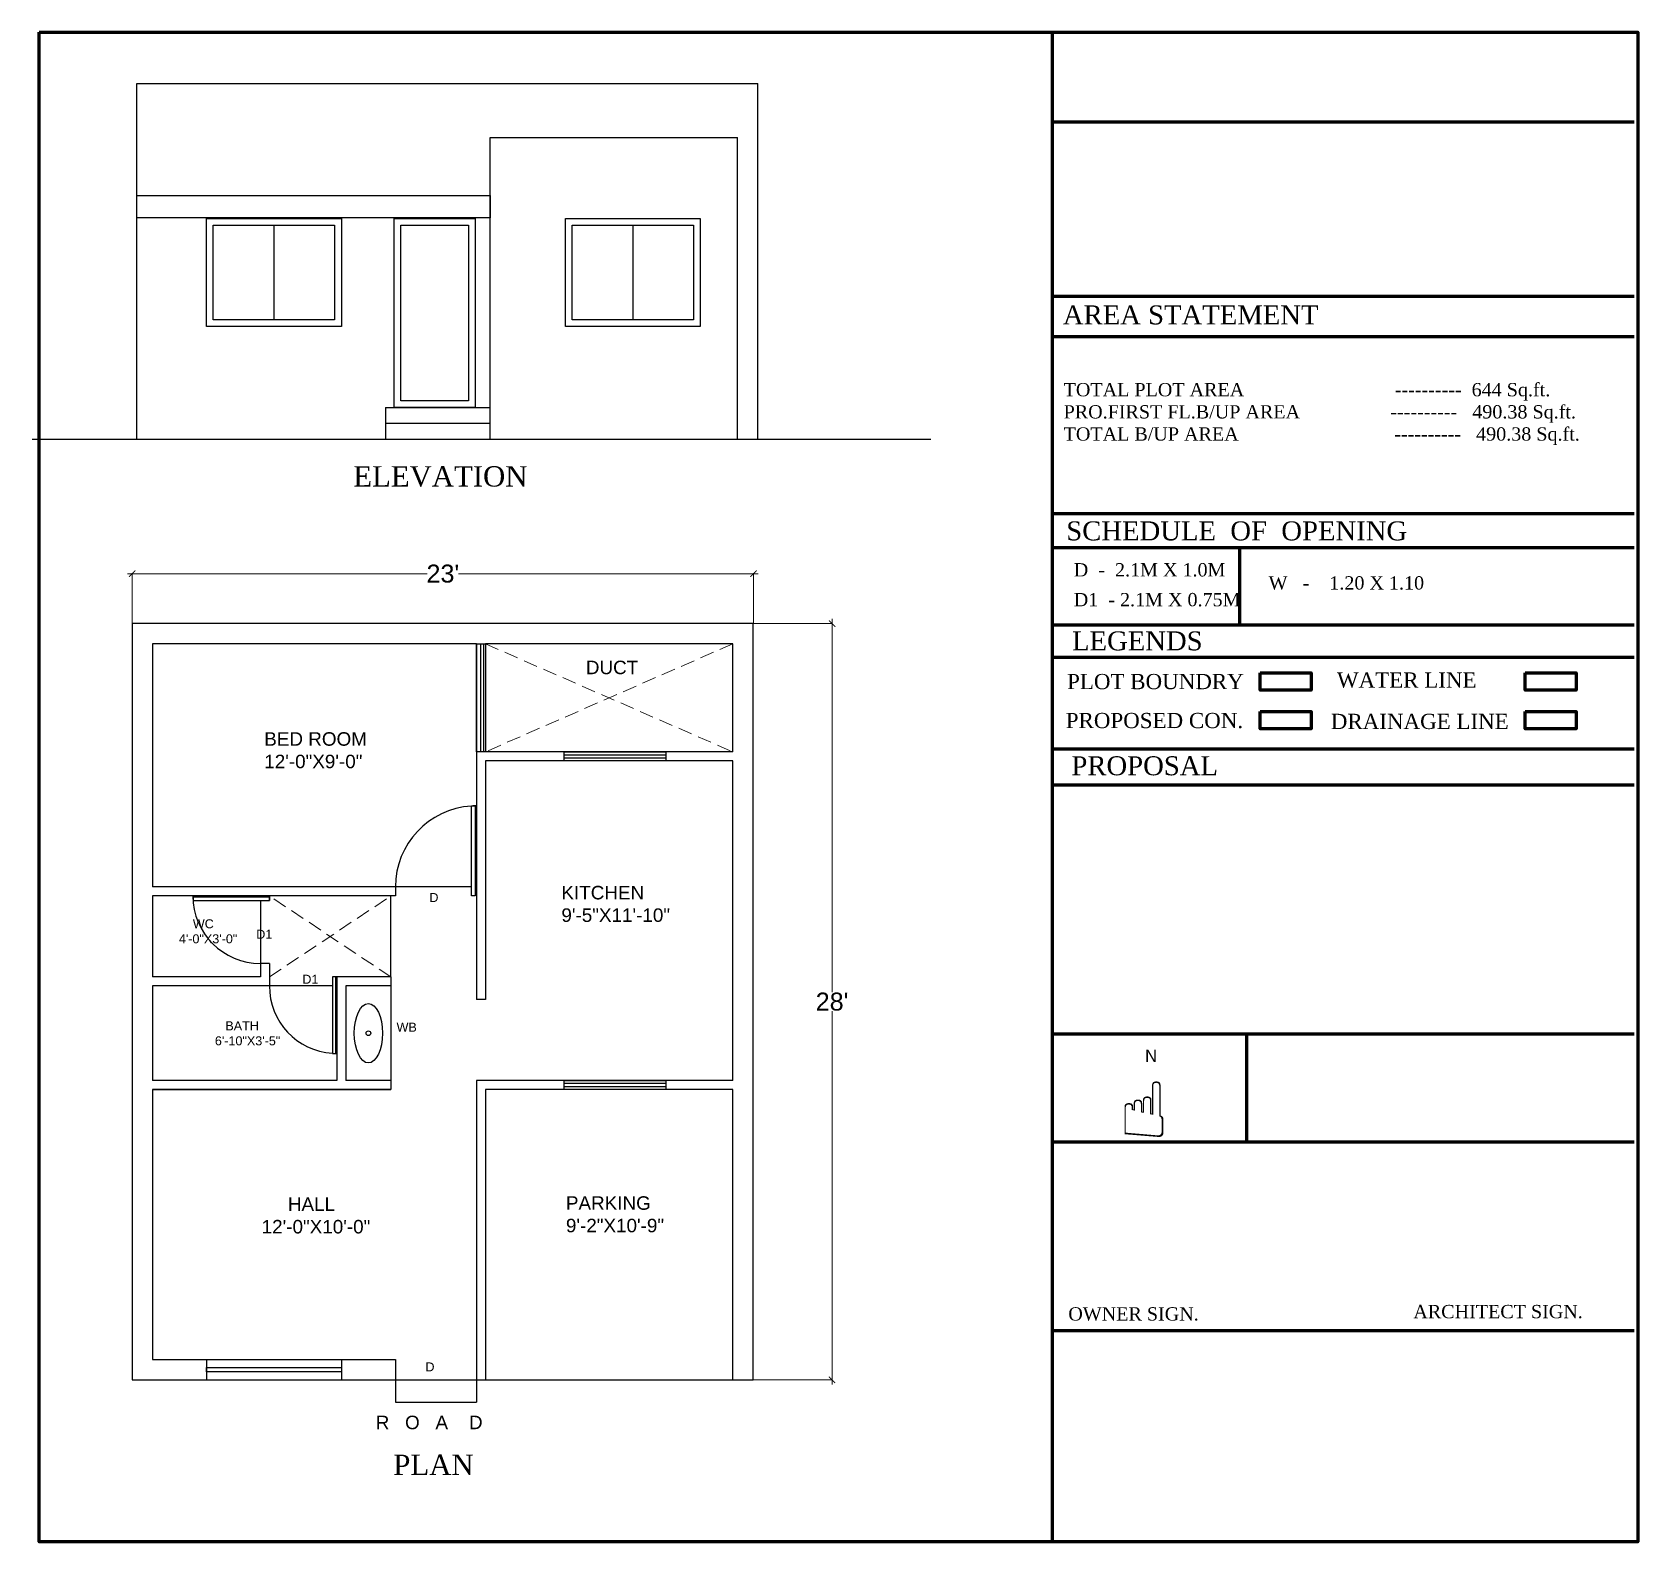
# Model space of a CAD drawing. Header units: inches. Extents: x 176 to 21551, y 16408 to 33639.
# Drawn here: x 10428 to 11142, y 16408 to 17079 of the extents above; entities that cross this region are included whole.
import ezdxf

# ---------------------------------------------------------------- set-up
doc = ezdxf.new("R2010")
doc.units = ezdxf.units.IN
doc.header["$LTSCALE"] = 25
doc.header["$MEASUREMENT"] = 0
doc.linetypes.add('DASHED2', pattern=[0.375, 0.25, -0.125])
doc.styles.get("Standard").update_dxf_attribs({"font": 'arial.ttf', "height": 8})
doc.styles.add('style2', font='times.ttf', dxfattribs={"height": 0.1})
doc.dimstyles.get("Standard").update_dxf_attribs({"dimtxt": 0.18, "dimasz": 0.18, "dimexe": 0.18, "dimexo": 0.0625, "dimgap": 0.09, "dimtad": 0, "dimtih": 1, "dimtoh": 1, "dimdec": 4, "dimzin": 0, "dimdsep": 46, "dimtxsty": 'Standard', "dimcen": 0.09, "dimadec": 0, "dimazin": 0, "dimtfac": 1, "dimtdec": 4, "dimtofl": 0, "dimtmove": 0, "dimatfit": 3, "dimfxl": 1, "dimtolj": 1, "dimtzin": 0, "dimarcsym": 0})

# ---------------------------------------------------------------- blocks, each defined once
blk = doc.blocks.new('_ArchTick')
at = {"color": 0, "linetype": 'ByBlock', "const_width": 0.15}
blk.add_lwpolyline([(-0.5, -0.5), (0.5, 0.5)], dxfattribs=at)
blk = doc.blocks.new('*D27')
at = {"color": 0, "lineweight": 20, "ltscale": 0.1, "transparency": 16777216}
for p, q in [((10470.51, 16838.43), (10603.78, 16838.43)), ((10472.64, 16816.43), (10472.64, 16838.61)), ((10750.94, 16838.43), (10617.68, 16838.43)), ((10748.82, 16816.43), (10748.82, 16838.61))]:
    blk.add_line(p, q, dxfattribs=at)
at = {"layer": 'Defpoints', "color": 0, "ltscale": 0.1, "transparency": 16777216}
for p in [(10748.82, 16838.43), (10472.64, 16816.25), (10748.82, 16816.25)]:
    blk.add_point(p, dxfattribs=at)
at = {"color": 0, "lineweight": 20, "ltscale": 0.1, "transparency": 16777216, "xscale": 2.8125, "yscale": 2.8125, "zscale": 2.8125, "rotation": 180}
blk.add_blockref('_ArchTick', (10472.64, 16838.43), dxfattribs=at)
at = {"color": 0, "lineweight": 20, "ltscale": 0.1, "transparency": 16777216, "xscale": 2.8125, "yscale": 2.8125, "zscale": 2.8125}
blk.add_blockref('_ArchTick', (10748.82, 16838.43), dxfattribs=at)
at = {"color": 0, "ltscale": 0.1, "transparency": 16777216, "insert": (10610.73, 16838.43), "char_height": 8, "attachment_point": 5}
blk.add_mtext("\\A1;23'", dxfattribs=at)
blk = doc.blocks.new('*D28')
at = {"color": 0, "lineweight": 20, "ltscale": 0.1, "transparency": 16777216}
for p, q in [((10748.82, 16816.25), (10783.92, 16816.25)), ((10783.74, 16818.37), (10783.74, 16652.42)), ((10783.74, 16478.12), (10783.74, 16644.07)), ((10748.82, 16480.25), (10783.92, 16480.25))]:
    blk.add_line(p, q, dxfattribs=at)
at = {"layer": 'Defpoints', "color": 0, "ltscale": 0.1, "transparency": 16777216}
for p in [(10748.64, 16816.25), (10748.64, 16480.25), (10783.74, 16480.25)]:
    blk.add_point(p, dxfattribs=at)
at = {"color": 0, "lineweight": 20, "ltscale": 0.1, "transparency": 16777216, "xscale": 2.8125, "yscale": 2.8125, "zscale": 2.8125}
for p, rotation in [((10783.74, 16816.25), 90), ((10783.74, 16480.25), 270)]:
    blk.add_blockref('_ArchTick', p, dxfattribs=dict(at, rotation=rotation))
at = {"color": 0, "ltscale": 0.1, "transparency": 16777216, "insert": (10783.74, 16648.25), "char_height": 8, "attachment_point": 5}
blk.add_mtext("\\A1;28'", dxfattribs=at)

msp = doc.modelspace()

# ---------------------------------------------------------------- linework, layer by layer
at = {"ltscale": 0.1}
for p, q in [((10474.72, 16898.28), (10474.72, 17056.28)), ((10474.72, 17056.28), (10750.72, 17056.28)), ((10750.72, 16898.28), (10750.72, 17056.28)), ((10631.72, 16898.28), (10631.72, 17032.28)), ((10631.72, 17032.28), (10741.72, 17032.28)), ((10741.72, 16898.28), (10741.72, 17032.28)), ((10585.22, 16912.28), (10631.72, 16912.28)), ((10585.22, 16905.28), (10631.72, 16905.28)), ((10428.16, 16898.28), (10827.59, 16898.28)), ((10748.64, 16816.25), (10472.64, 16816.25)), ((10472.64, 16816.25), (10472.64, 16480.25)), ((10748.64, 16480.25), (10748.64, 16816.25)), ((10748.64, 16816.25), (10748.64, 16816.25)), ((10481.64, 16807.25), (10481.64, 16699.25)), ((10625.64, 16807.25), (10481.64, 16807.25)), ((10625.64, 16807.25), (10625.64, 16649.25)), ((10739.64, 16807.25), (10629.64, 16807.25)), ((10629.64, 16807.25), (10629.64, 16759.25)), ((10739.64, 16759.25), (10739.64, 16807.25)), ((10739.64, 16759.25), (10629.64, 16759.25)), ((10739.64, 16755.25), (10629.64, 16755.25)), ((10629.64, 16755.25), (10629.64, 16649.25)), ((10739.64, 16613.25), (10739.64, 16755.25)), ((10623.44, 16699.25), (10481.64, 16699.25)), ((10589.64, 16695.25), (10481.64, 16695.25)), ((10481.64, 16695.25), (10481.64, 16659.25)), ((10533.64, 16695.25), (10533.64, 16693.21)), ((10589.64, 16699.25), (10589.64, 16695.25)), ((10589.64, 16699.25), (10589.64, 16695.25)), ((10625.64, 16699.25), (10625.09, 16699.25)), ((10529.64, 16693.21), (10529.64, 16659.25)), ((10529.64, 16659.25), (10481.64, 16659.25)), ((10533.64, 16665.25), (10529.64, 16665.25)), ((10533.64, 16665.25), (10533.64, 16655.25)), ((10587.64, 16659.25), (10561.64, 16659.25)), ((10563.64, 16659.25), (10563.64, 16613.25)), ((10563.64, 16659.25), (10563.64, 16655.25)), ((10587.64, 16659.25), (10587.64, 16655.25)), ((10587.64, 16659.25), (10587.64, 16655.25)), ((10587.64, 16659.25), (10587.64, 16609.25)), ((10561.64, 16655.25), (10481.64, 16655.25)), ((10561.64, 16655.25), (10481.64, 16655.25)), ((10481.64, 16655.25), (10481.64, 16613.25)), ((10563.64, 16655.25), (10563.23, 16655.25)), ((10563.64, 16655.25), (10563.23, 16655.25)), ((10567.64, 16655.25), (10567.64, 16613.25)), ((10587.64, 16655.25), (10567.64, 16655.25)), ((10587.64, 16655.25), (10567.64, 16655.25)), ((10587.64, 16655.25), (10587.64, 16613.25)), ((10629.64, 16649.25), (10625.64, 16649.25)), ((10563.64, 16613.25), (10481.64, 16613.25)), ((10481.64, 16609.25), (10587.64, 16609.25)), ((10587.64, 16609.25), (10481.64, 16609.25)), ((10481.64, 16609.25), (10481.64, 16489.25)), ((10587.64, 16613.25), (10567.64, 16613.25)), ((10587.64, 16613.25), (10587.64, 16609.25)), ((10739.64, 16613.25), (10625.64, 16613.25)), ((10629.64, 16613.25), (10625.64, 16613.25)), ((10625.64, 16613.25), (10625.64, 16480.25)), ((10739.64, 16609.25), (10629.64, 16609.25)), ((10629.64, 16609.25), (10629.64, 16480.25)), ((10739.64, 16480.25), (10739.64, 16609.25)), ((10481.64, 16489.25), (10589.64, 16489.25)), ((10505.64, 16489.25), (10505.64, 16480.25)), ((10565.64, 16489.25), (10565.64, 16480.25)), ((10589.64, 16489.25), (10589.64, 16480.25)), ((10472.64, 16480.25), (10748.64, 16480.25)), ((10589.64, 16480.25), (10589.64, 16470.25)), ((10625.64, 16480.25), (10625.64, 16470.25)), ((10589.64, 16470.25), (10625.64, 16470.25))]:
    msp.add_line(p, q, dxfattribs=at)
at = {"color": 7, "linetype": 'ByBlock', "lineweight": 60}
for p, q in [((10881.67, 17039.23), (11140.33, 17039.23)), ((10881.67, 16961.82), (11140.33, 16961.82)), ((10881.67, 16943.79), (11140.33, 16943.79)), ((10881.67, 16865.15), (11140.33, 16865.15)), ((10881.67, 16850.02), (11140.33, 16850.02)), ((10964.88, 16850.02), (10964.88, 16815.73)), ((10881.67, 16815.73), (11140.33, 16815.73)), ((10881.67, 16801.41), (11140.33, 16801.41)), ((10881.67, 16760.61), (11140.33, 16760.61)), ((10881.67, 16744.6), (11140.33, 16744.6)), ((10881.67, 16634), (11140.33, 16634)), ((10968.01, 16634), (10968.01, 16585.99)), ((10881.67, 16585.99), (11140.33, 16585.99)), ((10881.67, 16502.2), (11140.33, 16502.2))]:
    msp.add_line(p, q, dxfattribs=at)
at = {"color": 7, "ltscale": 0.1}
for p, q in [((10535.64, 16993.28), (10535.64, 16951.28)), ((10695.18, 16993.28), (10695.18, 16951.28)), ((10585.22, 16912.28), (10585.22, 16898.28)), ((10587.64, 16659.25), (10587.64, 16695.25))]:
    msp.add_line(p, q, dxfattribs=at)
at = {"linetype": 'DASHED2', "lineweight": 0}
for p, q in [((10629.64, 16807.25), (10739.64, 16759.25)), ((10739.64, 16807.25), (10629.64, 16759.25)), ((10533.64, 16659.26), (10587.64, 16695.25)), ((10587.64, 16659.25), (10533.64, 16695.25))]:
    msp.add_line(p, q, dxfattribs=at)
at = {"color": 1, "ltscale": 0.1}
msp.add_line((10748.64, 16480.25), (10748.64, 16480.25), dxfattribs=at)
at = {"color": 7, "linetype": 'ByBlock', "lineweight": 60}
for points in [[(10431.34, 17079.08), (11141.91, 17079.08), (11141.91, 16408.23), (10431.34, 16408.23)], [(10974.02, 16794.35), (10996.65, 16794.35), (10996.65, 16786.62), (10974.02, 16786.62)], [(11091.87, 16794.35), (11114.5, 16794.35), (11114.5, 16786.62), (11091.87, 16786.62)], [(10974.02, 16777.2), (10996.65, 16777.2), (10996.65, 16769.47), (10974.02, 16769.47)], [(11091.87, 16777.2), (11114.5, 16777.2), (11114.5, 16769.47), (11091.87, 16769.47)]]:
    msp.add_lwpolyline(points, close=True, dxfattribs=at)
msp.add_lwpolyline([(10881.67, 16408.23), (10881.67, 16408.23), (10881.67, 17079.08)], dxfattribs=at)
at = {"color": 7, "ltscale": 0.1}
for points in [[(10474.72, 17006.44), (10631.72, 17006.44), (10631.72, 16996.59), (10474.72, 16996.59)], [(10505.64, 16996.28), (10565.64, 16996.28), (10565.64, 16948.28), (10505.64, 16948.28)], [(10589.07, 16996.28), (10625.07, 16996.28), (10625.07, 16912.28), (10589.07, 16912.28)], [(10665.18, 16996.28), (10725.18, 16996.28), (10725.18, 16948.28), (10665.18, 16948.28)], [(10508.64, 16993.28), (10562.64, 16993.28), (10562.64, 16951.28), (10508.64, 16951.28)], [(10592.07, 16993.28), (10622.07, 16993.28), (10622.07, 16915.28), (10592.07, 16915.28)], [(10668.18, 16993.28), (10722.18, 16993.28), (10722.18, 16951.28), (10668.18, 16951.28)], [(10625.64, 16807.25), (10629.64, 16807.25), (10629.64, 16759.25), (10625.64, 16759.25)], [(10627.64, 16807.25), (10628.84, 16807.25), (10628.84, 16759.25), (10627.64, 16759.25)]]:
    msp.add_lwpolyline(points, close=True, dxfattribs=at)
at = {"ltscale": 0.1}
for points in [[(10664.63, 16759.25), (10709.83, 16759.25), (10709.83, 16755.25), (10664.63, 16755.25)], [(10664.63, 16758.01), (10709.83, 16758.01), (10709.83, 16756.45), (10664.63, 16756.45)], [(10625.09, 16695.25), (10623.44, 16695.25), (10623.44, 16735.21), (10625.09, 16735.21)], [(10533.64, 16694.68), (10499.68, 16694.68), (10499.68, 16693.21), (10533.64, 16693.21)], [(10563.23, 16659.25), (10561.64, 16659.25), (10561.64, 16625.29), (10563.23, 16625.29)], [(10664.63, 16613.25), (10709.83, 16613.25), (10709.83, 16609.25), (10664.63, 16609.25)], [(10664.63, 16612.01), (10709.83, 16612.01), (10709.83, 16610.45), (10664.63, 16610.45)], [(10505.64, 16485.71), (10565.64, 16485.71), (10565.64, 16483.83), (10505.64, 16483.83)]]:
    msp.add_lwpolyline(points, close=True, dxfattribs=at)
msp.add_circle((10577.64, 16634.25), 1.03, dxfattribs=at)
for centre, radius, start, end in [((10625.64, 16699.25), 36, 93.50119, 180), ((10625.64, 16699.25), 36, 90, 92.63169), ((10529.64, 16695.25), 30, 180, 270), ((10563.64, 16655.25), 30, 180, 266.18806), ((10563.64, 16655.25), 30, 266.97301, 270)]:
    msp.add_arc(centre, radius, start, end, dxfattribs=at)
msp.add_ellipse((10577.64, 16634.25), major_axis=(0, 13.23), ratio=0.474829, dxfattribs=at)

# ---------------------------------------------------------------- texts
at = {"color": 7, "linetype": 'ByBlock', "attachment_point": 1}
for s, insert, char_height, width in [('{\\fTimes New Roman|b0|i0|c0|p18;AREA STATEMENT}', (10886.32, 16957.65), 8.4375, 405), ('{\\fTimes New Roman|b0|i0|c0|p18;TOTAL PLOT AREA                              ----------  644 Sq.ft.\\PPRO.FIRST FL.B/UP AREA                  ----------   490.38 Sq.ft.\\PTOTAL B/UP AREA                               ----------   490.38 Sq.ft.}', (10886.66, 16923.16), 5.9062, 337.5), ('{\\fTimes New Roman|b0|i0|c0|p18;ELEVATION}', (10570.92, 16886.21), 9.0489, 482.6096), ('{\\fTimes New Roman|b0|i0|c0|p18;SCHEDULE  OF  OPENING}', (10887.83, 16861.68), 8.4375, 405), ('{\\fTimes New Roman|b0|i0|c0|p18;D  -  2.1M X 1.0M  \\P   } \\P   ', (10891.17, 16843.12), 5.9062, 337.5), ('   \\P{\\fTimes New Roman|b0|i0|c0|p18;W   -    1.20 X 1.10       }', (10977.76, 16847.14), 5.9062, 337.5), ('{\\fTimes New Roman|b0|i0|c0|p18;D1  - 2.1M X 0.75M  \\P   } \\P   ', (10891.17, 16829.86), 5.9062, 337.5), ('{\\fTimes New Roman|b0|i0|c0|p18;LEGENDS}', (10890.39, 16812.8), 8.4375, 405), ('{\\fTimes New Roman|b0|i0|c0|p18;WATER LINE}', (11008.14, 16794.56), 6.7556, 405), ('{\\fTimes New Roman|b0|i0|c0|p18;PLOT BOUNDRY}', (10888.21, 16793.88), 6.7556, 405), ('{\\fTimes New Roman|b0|i0|c0|p18;PROPOSED CON.}', (10887.62, 16776.57), 6.7556, 405), ('{\\fTimes New Roman|b0|i0|c0|p18;DRAINAGE LINE}', (11005.44, 16776.18), 6.7556, 405), ('{\\fTimes New Roman|b0|i0|c0|p18;PROPOSAL}', (10890.12, 16757.31), 8.4375, 405), ('{\\fTimes New Roman|b0|i0|c0|p18; OWNER SIGN. }                                       ', (10886.51, 16512.48), 5.9062, 168.75), ('{\\fTimes New Roman|b0|i0|c0|p18;ARCHITECT SIGN.}                                         ', (11042.1, 16513.51), 5.9062, 168.75), ('{\\fTimes New Roman|b0|i0|c0|p18;PLAN}', (10588.72, 16447), 9.0489, 482.6096)]:
    msp.add_mtext(s, dxfattribs=dict(at, insert=insert, char_height=char_height, width=width))
at = {"ltscale": 0.1, "attachment_point": 1}
for s, insert, char_height, width in [('DUCT', (10674.3, 16799.78), 6, 95.1506), ('BED ROOM\\P12\'-0"X9\'-0"', (10531.35, 16768), 6, 95.1506), ('    D', (10598.54, 16696.55), 4, 95.1506), ('KITCHEN\\P9\'-5"X11\'-10"', (10663.43, 16699.72), 6, 95.1506), ('    WC\\P4\'-0"X3\'-0"', (10493.4, 16684.87), 4, 95.1506), ('    D1', (10521.58, 16680.23), 4, 95.1506), ('    D1', (10542.08, 16660.22), 4, 95.1506), ('   BATH\\P6\'-10"X3\'-5"', (10509.4, 16639.53), 4, 95.1506), ('WB', (10590.16, 16638.91), 4, 9.4766), ('     HALL\\P12\'-0"X10\'-0"', (10530.2, 16561.28), 6, 95.1506), ('PARKING\\P9\'-2"X10\'-9"', (10665.44, 16561.79), 6, 95.1506), ('    D', (10596.77, 16487.97), 4, 95.1506), ('R   O   A    D', (10580.9, 16464.3), 6, 95.1506)]:
    msp.add_mtext(s, dxfattribs=dict(at, insert=insert, char_height=char_height, width=width))
at = {"color": 7, "insert": (10922.89, 16626.92), "char_height": 6.3155, "width": 83.6214, "attachment_point": 1, "style": 'style2'}
msp.add_mtext('{\\fVineta BT|b0|i0|c0|p0;\\H0.875x;N}', dxfattribs=at)
at = {"color": 7, "insert": (10936.98, 16615.81), "char_height": 25.0004, "width": 274.4563, "attachment_point": 1, "rotation": 270, "style": 'style2'}
msp.add_mtext('{\\fWingdings|b0|i0|c2|p0;\\H1.083x;E}', dxfattribs=at)

# ---------------------------------------------------------------- dimensions: what is measured, and where the dimension line sits
at = {"ltscale": 0.1}
dim = msp.add_linear_dim(base=(10748.82, 16838.43), p1=(10472.64, 16816.25), p2=(10748.82, 16816.25), dimstyle='Standard', override={"dimasz": 2.8125, "dimexo": 0.18, "dimdec": 0, "dimlunit": 4, "dimblk": 'ArchTick', "dimcen": 0, "dimdle": 2.125, "dimadec": 2, "dimtdec": 0, "dimldrblk": 'ArchTick', "dimlwd": 20, "dimlwe": 20}, dxfattribs=at)
dim.commit()
dim.dimension.update_dxf_attribs({"geometry": '*D27', "text_midpoint": (10610.73, 16838.43)})
dim = msp.add_linear_dim(base=(10783.74, 16480.25), p1=(10748.64, 16816.25), p2=(10748.64, 16480.25), angle=90, dimstyle='Standard', override={"dimasz": 2.8125, "dimexo": 0.18, "dimdec": 0, "dimlunit": 4, "dimblk": 'ArchTick', "dimcen": 0, "dimdle": 2.125, "dimadec": 2, "dimtdec": 0, "dimldrblk": 'ArchTick', "dimlwd": 20, "dimlwe": 20}, dxfattribs=at)
dim.commit()
dim.dimension.update_dxf_attribs({"geometry": '*D28', "text_midpoint": (10783.74, 16648.25)})

doc.saveas('drawing.dxf')
